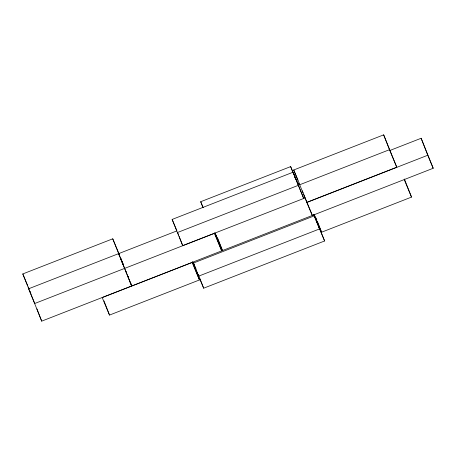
<?xml version="1.0" encoding="UTF-8"?>
<svg xmlns="http://www.w3.org/2000/svg" width="456" height="456" viewBox="0 0 456 456"><rect width="100%" height="100%" fill="white"/><g stroke="black" fill="none" stroke-linecap="round" stroke-linejoin="round"><path stroke-width="0.68" d="M203.028 207.685L200.703 201.717L290.649 166.6L297.962 184.104M112.746 238.813L131.641 286.02L41.69 321.144L22.8 273.936L112.746 238.813L119.25 254.374M293.727 169.98L383.673 134.856L396.771 167.215L306.825 202.333L293.727 169.98L298.059 180.354M312.428 215.431L305.115 197.921L182.713 245.619L172.14 219.433L293.094 172.203L303.662 198.388L293.094 172.203M214.559 232.777L221.701 250.868L131.755 285.992L118.657 253.633L176.854 230.907M297.34 183.848L299.324 183.073M177.276 232.6L298.224 185.37M299.512 184.828L389.464 149.705L396.771 167.215M389.418 150.657L421.144 138.265L433.2 168.264L222.482 250.549L215.169 233.044M34.382 303.639L124.328 268.516M124.442 268.481L214.394 233.364L221.701 250.868M215.397 236.208L216.72 235.689M433.2 168.264L427.762 155.245L306.814 202.475L312.252 215.494M192.666 261.835L193.173 263.135L314.121 215.91L319.559 228.929L198.611 276.159L193.447 262.912M199.454 279.955L192.147 262.451L102.195 297.568L109.508 315.079L199.454 279.955L192.312 261.864M314.264 214.708L321.577 232.212L411.523 197.095L404.381 179.003M193.173 263.135L203.667 288.198L324.615 240.973L313.933 214.405L319.559 228.929M404.21 179.584L411.523 197.095M319.177 227.954L324.615 240.973M200.703 201.717L203.137 207.554M193.8 263.585L194.615 265.534M195.157 266.84L195.972 268.795M172.14 219.433L176.763 230.497M118.657 253.633L119.198 254.932M120.549 258.17L123.257 264.657M119.079 254.961L118.537 253.667L28.591 288.785L34.548 303.052M120.435 258.204L123.411 265.335M22.8 273.936L27.673 285.61M28.215 286.904L29.03 288.847M421.144 138.265L427.762 155.245M383.673 134.856L389.464 149.705M316.036 218.008L316.795 219.946M317.296 221.24L321.577 232.212M313.614 214.611L314.121 215.91M302.345 190.819L303.097 192.757M303.605 194.051L305.115 197.921M290.649 166.6L293.75 174.557M294.268 175.879L295.043 177.868M217.444 237.639L222.482 250.549M198.383 274.643L199.135 276.575M199.637 277.869L203.667 288.198M177.834 233.107L178.609 235.085M179.122 236.402L182.713 245.619M127.982 276.308L128.734 278.245M129.242 279.534L129.743 280.828M130.245 282.116L131.003 284.054M120.817 258.261L122.071 261.487M122.578 262.776L123.331 264.714M125.85 271.172L126.603 273.11M127.862 276.336L128.62 278.274M129.122 279.568L129.624 280.856M130.131 282.15L130.883 284.088M103.974 300.875L109.508 315.079M30.113 291.441L30.865 293.379M36.907 308.877L41.69 321.144"/></g></svg>
